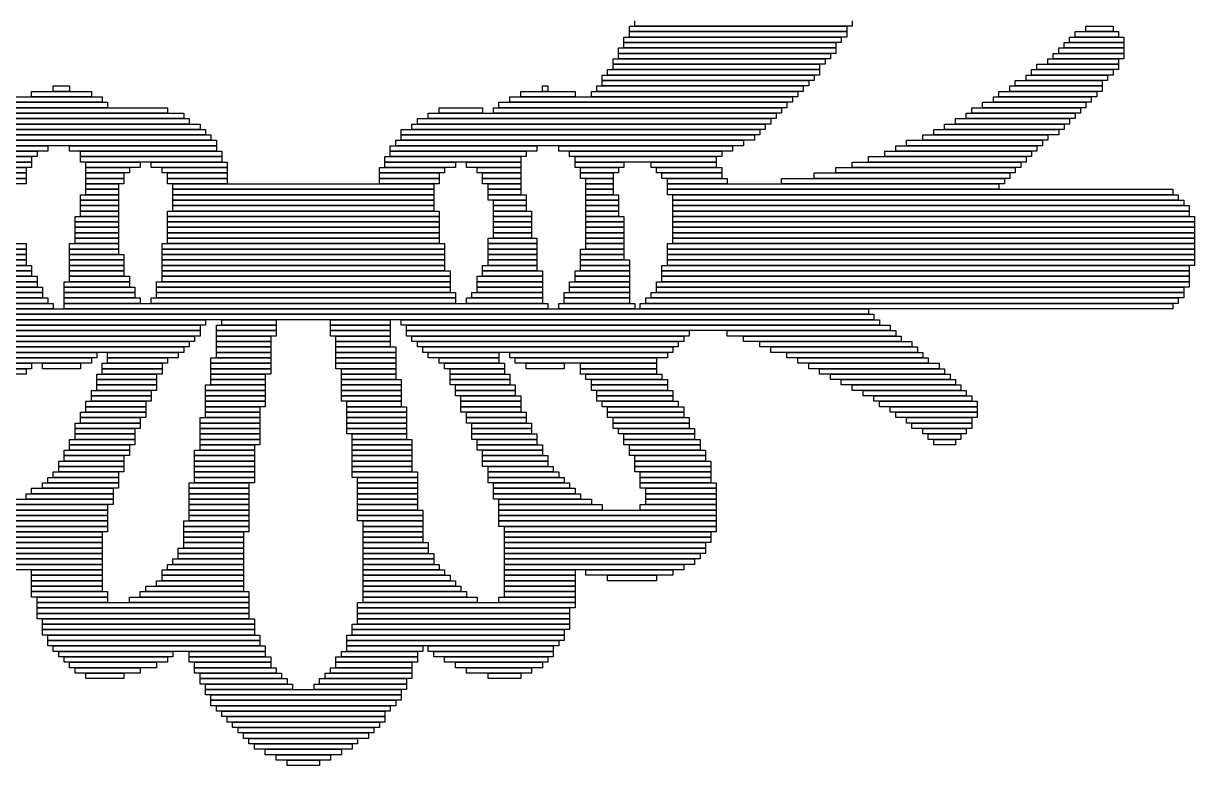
# Model space of a CAD drawing. Extents: x 92 to 1005, y 17 to 1009.
# Drawn here: x 204.5 to 420, y 17 to 153.5 of the extents above; entities that cross this region are included whole.
import ezdxf

# ---------------------------------------------------------------- set-up
doc = ezdxf.new("R2010")
doc.units = 0

msp = doc.modelspace()

# ---------------------------------------------------------------- linework, layer by layer
for p, q in [((317, 153), (317, 154)), ((357, 154), (357, 153)), ((315, 151), (355, 151)), ((315, 150), (315, 151)), ((316, 153), (356, 153)), ((316, 152), (316, 153)), ((356, 152), (316, 152)), ((316, 152), (356, 152)), ((316, 151), (316, 152)), ((356, 151), (316, 151)), ((357, 153), (317, 153)), ((355, 151), (355, 150)), ((356, 153), (356, 152)), ((356, 152), (356, 151)), ((397, 151), (407, 151)), ((397, 150), (397, 151)), ((398, 152), (406, 152)), ((398, 151), (398, 152)), ((406, 151), (398, 151)), ((400, 153), (405, 153)), ((400, 152), (400, 153)), ((405, 152), (400, 152)), ((405, 153), (405, 152)), ((406, 152), (406, 151)), ((407, 151), (407, 150)), ((314, 149), (354, 149)), ((314, 148), (314, 149)), ((355, 150), (315, 150)), ((315, 150), (354, 150)), ((315, 149), (315, 150)), ((354, 149), (315, 149)), ((354, 150), (354, 149)), ((354, 149), (354, 148)), ((395, 149), (407, 149)), ((395, 148), (395, 149)), ((396, 150), (407, 150)), ((396, 149), (396, 150)), ((407, 149), (396, 149)), ((407, 150), (397, 150)), ((407, 150), (407, 149)), ((407, 149), (407, 148)), ((313, 147), (352, 147)), ((313, 146), (313, 147)), ((354, 148), (314, 148)), ((314, 148), (353, 148)), ((314, 147), (314, 148)), ((353, 147), (314, 147)), ((352, 147), (352, 146)), ((353, 148), (353, 147)), ((393, 147), (406, 147)), ((393, 146), (393, 147)), ((394, 148), (407, 148)), ((394, 147), (394, 148)), ((407, 147), (394, 147)), ((407, 148), (395, 148)), ((406, 147), (406, 146)), ((407, 148), (407, 147)), ((312, 145), (351, 145)), ((312, 144), (312, 145)), ((352, 146), (313, 146)), ((313, 146), (351, 146)), ((313, 145), (313, 146)), ((351, 145), (313, 145)), ((351, 146), (351, 145)), ((351, 145), (351, 144)), ((390, 145), (405, 145)), ((390, 144), (390, 145)), ((391, 146), (406, 146)), ((391, 145), (391, 146)), ((406, 145), (391, 145)), ((406, 146), (393, 146)), ((405, 145), (405, 144)), ((406, 146), (406, 145)), ((311, 144), (350, 144)), ((311, 143), (311, 144)), ((350, 143), (311, 143)), ((311, 143), (349, 143)), ((311, 142), (311, 143)), ((351, 144), (312, 144)), ((349, 143), (349, 142)), ((350, 144), (350, 143)), ((387, 143), (403, 143)), ((387, 142), (387, 143)), ((389, 144), (404, 144)), ((389, 143), (389, 144)), ((404, 143), (389, 143)), ((405, 144), (390, 144)), ((403, 143), (403, 142)), ((404, 144), (404, 143)), ((206, 141), (217, 141)), ((206, 140), (206, 141)), ((210, 142), (213, 142)), ((210, 141), (210, 142)), ((213, 141), (210, 141)), ((213, 142), (213, 141)), ((217, 141), (217, 140)), ((296, 141), (306, 141)), ((296, 140), (296, 141)), ((300, 142), (301, 142)), ((300, 141), (300, 142)), ((301, 141), (300, 141)), ((301, 142), (301, 141)), ((306, 141), (306, 140)), ((309, 141), (347, 141)), ((309, 140), (309, 141)), ((310, 142), (348, 142)), ((310, 141), (310, 142)), ((348, 141), (310, 141)), ((349, 142), (311, 142)), ((347, 141), (347, 140)), ((348, 142), (348, 141)), ((384, 141), (402, 141)), ((384, 140), (384, 141)), ((386, 142), (403, 142)), ((386, 141), (386, 142)), ((403, 141), (386, 141)), ((403, 142), (387, 142)), ((402, 141), (402, 140)), ((403, 142), (403, 141)), ((166, 140), (219, 140)), ((219, 139), (166, 139)), ((167, 139), (220, 139)), ((220, 138), (167, 138)), ((168, 138), (231, 138)), ((217, 140), (206, 140)), ((219, 140), (219, 139)), ((220, 139), (220, 138)), ((231, 138), (231, 137)), ((281, 138), (289, 138)), ((281, 137), (281, 138)), ((289, 138), (289, 137)), ((291, 138), (344, 138)), ((291, 137), (291, 138)), ((292, 139), (345, 139)), ((292, 138), (292, 139)), ((345, 138), (292, 138)), ((294, 140), (346, 140)), ((294, 139), (294, 140)), ((346, 139), (294, 139)), ((306, 140), (296, 140)), ((347, 140), (309, 140)), ((344, 138), (344, 137)), ((345, 139), (345, 138)), ((346, 140), (346, 139)), ((379, 138), (399, 138)), ((379, 137), (379, 138)), ((381, 139), (400, 139)), ((381, 138), (381, 139)), ((400, 138), (381, 138)), ((383, 140), (401, 140)), ((383, 139), (383, 140)), ((401, 139), (383, 139)), ((402, 140), (384, 140)), ((399, 138), (399, 137)), ((400, 139), (400, 138)), ((401, 140), (401, 139)), ((231, 137), (168, 137)), ((169, 137), (234, 137)), ((234, 136), (169, 136)), ((170, 136), (235, 136)), ((234, 137), (234, 136)), ((235, 136), (235, 135)), ((277, 136), (342, 136)), ((277, 135), (277, 136)), ((279, 137), (343, 137)), ((279, 136), (279, 137)), ((343, 136), (279, 136)), ((289, 137), (281, 137)), ((344, 137), (291, 137)), ((342, 136), (342, 135)), ((343, 137), (343, 136)), ((376, 136), (397, 136)), ((376, 135), (376, 136)), ((378, 137), (398, 137)), ((378, 136), (378, 137)), ((398, 136), (378, 136)), ((399, 137), (379, 137)), ((397, 136), (397, 135)), ((398, 137), (398, 136)), ((235, 135), (170, 135)), ((171, 135), (237, 135)), ((237, 134), (171, 134)), ((173, 134), (238, 134)), ((237, 135), (237, 134)), ((238, 134), (238, 133)), ((274, 134), (340, 134)), ((274, 133), (274, 134)), ((276, 135), (341, 135)), ((276, 134), (276, 135)), ((341, 134), (276, 134)), ((342, 135), (277, 135)), ((340, 134), (340, 133)), ((341, 135), (341, 134)), ((372, 134), (395, 134)), ((372, 133), (372, 134)), ((374, 135), (396, 135)), ((374, 134), (374, 135)), ((396, 134), (374, 134)), ((397, 135), (376, 135)), ((395, 134), (395, 133)), ((396, 135), (396, 134)), ((238, 133), (173, 133)), ((174, 133), (239, 133)), ((239, 132), (174, 132)), ((176, 132), (240, 132)), ((239, 133), (239, 132)), ((240, 132), (240, 131)), ((273, 132), (337, 132)), ((273, 131), (273, 132)), ((340, 133), (274, 133)), ((274, 133), (339, 133)), ((274, 132), (274, 133)), ((339, 132), (274, 132)), ((337, 132), (337, 131)), ((339, 133), (339, 132)), ((367, 132), (392, 132)), ((367, 131), (367, 132)), ((370, 133), (393, 133)), ((370, 132), (370, 133)), ((393, 132), (370, 132)), ((395, 133), (372, 133)), ((392, 132), (392, 131)), ((393, 133), (393, 132)), ((240, 131), (176, 131)), ((177, 131), (209, 131)), ((209, 130), (177, 130)), ((179, 130), (207, 130)), ((207, 130), (207, 129)), ((209, 131), (209, 130)), ((213, 131), (240, 131)), ((213, 130), (213, 131)), ((240, 130), (213, 130)), ((215, 130), (241, 130)), ((215, 129), (215, 130)), ((240, 131), (240, 130)), ((241, 130), (241, 129)), ((272, 131), (299, 131)), ((272, 130), (272, 131)), ((299, 130), (272, 130)), ((272, 130), (297, 130)), ((272, 129), (272, 130)), ((337, 131), (273, 131)), ((297, 130), (297, 129)), ((299, 131), (299, 130)), ((303, 131), (335, 131)), ((303, 130), (303, 131)), ((335, 130), (303, 130)), ((305, 130), (333, 130)), ((305, 129), (305, 130)), ((333, 130), (333, 129)), ((335, 131), (335, 130)), ((363, 130), (390, 130)), ((363, 129), (363, 130)), ((365, 131), (391, 131)), ((365, 130), (365, 131)), ((391, 130), (365, 130)), ((392, 131), (367, 131)), ((390, 130), (390, 129)), ((391, 131), (391, 130)), ((207, 129), (179, 129)), ((180, 129), (206, 129)), ((206, 128), (180, 128)), ((197, 128), (206, 128)), ((206, 129), (206, 128)), ((206, 128), (206, 127)), ((241, 129), (215, 129)), ((215, 129), (241, 129)), ((215, 128), (215, 129)), ((241, 128), (215, 128)), ((216, 128), (226, 128)), ((216, 127), (216, 128)), ((226, 128), (226, 127)), ((228, 128), (242, 128)), ((228, 127), (228, 128)), ((241, 129), (241, 128)), ((242, 128), (242, 127)), ((271, 129), (296, 129)), ((271, 128), (271, 129)), ((296, 128), (271, 128)), ((271, 128), (284, 128)), ((271, 127), (271, 128)), ((297, 129), (272, 129)), ((284, 128), (284, 127)), ((286, 128), (296, 128)), ((286, 127), (286, 128)), ((296, 129), (296, 128)), ((296, 128), (296, 127)), ((333, 129), (305, 129)), ((306, 129), (332, 129)), ((306, 128), (306, 129)), ((332, 128), (306, 128)), ((306, 128), (315, 128)), ((306, 127), (306, 128)), ((315, 128), (315, 127)), ((320, 128), (332, 128)), ((320, 127), (320, 128)), ((332, 129), (332, 128)), ((332, 128), (332, 127)), ((357, 128), (388, 128)), ((357, 127), (357, 128)), ((360, 129), (389, 129)), ((360, 128), (360, 129)), ((389, 128), (360, 128)), ((390, 129), (363, 129)), ((388, 128), (388, 127)), ((389, 129), (389, 128)), ((206, 127), (197, 127)), ((198, 127), (205, 127)), ((205, 126), (198, 126)), ((199, 126), (205, 126)), ((205, 125), (199, 125)), ((199, 125), (205, 125)), ((205, 127), (205, 126)), ((205, 126), (205, 125)), ((205, 125), (205, 124)), ((226, 127), (216, 127)), ((216, 127), (224, 127)), ((216, 126), (216, 127)), ((224, 126), (216, 126)), ((216, 126), (223, 126)), ((216, 125), (216, 126)), ((223, 125), (216, 125)), ((216, 125), (223, 125)), ((216, 124), (216, 125)), ((223, 126), (223, 125)), ((223, 125), (223, 124)), ((224, 127), (224, 126)), ((242, 127), (228, 127)), ((230, 127), (242, 127)), ((230, 126), (230, 127)), ((242, 126), (230, 126)), ((231, 126), (242, 126)), ((231, 125), (231, 126)), ((242, 125), (231, 125)), ((231, 125), (242, 125)), ((231, 124), (231, 125)), ((242, 127), (242, 126)), ((242, 126), (242, 125)), ((242, 125), (242, 124)), ((270, 127), (282, 127)), ((270, 126), (270, 127)), ((282, 126), (270, 126)), ((270, 126), (281, 126)), ((270, 125), (270, 126)), ((281, 125), (270, 125)), ((270, 125), (281, 125)), ((270, 124), (270, 125)), ((284, 127), (271, 127)), ((281, 126), (281, 125)), ((281, 125), (281, 124)), ((282, 127), (282, 126)), ((296, 127), (286, 127)), ((288, 127), (296, 127)), ((288, 126), (288, 127)), ((296, 126), (288, 126)), ((289, 126), (296, 126)), ((289, 125), (289, 126)), ((296, 125), (289, 125)), ((289, 125), (296, 125)), ((289, 124), (289, 125)), ((296, 127), (296, 126)), ((296, 126), (296, 125)), ((296, 125), (296, 124)), ((315, 127), (306, 127)), ((307, 127), (314, 127)), ((307, 126), (307, 127)), ((314, 126), (307, 126)), ((307, 126), (313, 126)), ((307, 125), (307, 126)), ((313, 125), (307, 125)), ((308, 125), (313, 125)), ((308, 124), (308, 125)), ((313, 126), (313, 125)), ((313, 125), (313, 124)), ((314, 127), (314, 126)), ((332, 127), (320, 127)), ((321, 127), (333, 127)), ((321, 126), (321, 127)), ((333, 126), (321, 126)), ((322, 126), (333, 126)), ((322, 125), (322, 126)), ((333, 125), (322, 125)), ((323, 125), (334, 125)), ((323, 124), (323, 125)), ((333, 127), (333, 126)), ((333, 126), (333, 125)), ((334, 125), (334, 124)), ((344, 125), (385, 125)), ((344, 124), (344, 125)), ((350, 126), (386, 126)), ((350, 125), (350, 126)), ((386, 125), (350, 125)), ((354, 127), (387, 127)), ((354, 126), (354, 127)), ((387, 126), (354, 126)), ((388, 127), (357, 127)), ((385, 125), (385, 124)), ((386, 126), (386, 125)), ((387, 127), (387, 126)), ((205, 124), (199, 124)), ((223, 124), (216, 124)), ((216, 124), (222, 124)), ((216, 123), (216, 124)), ((222, 123), (216, 123)), ((216, 123), (222, 123)), ((216, 122), (216, 123)), ((222, 124), (222, 123)), ((222, 123), (222, 122)), ((242, 124), (231, 124)), ((232, 124), (280, 124)), ((232, 123), (232, 124)), ((280, 123), (232, 123)), ((232, 123), (280, 123)), ((232, 122), (232, 123)), ((281, 124), (270, 124)), ((280, 124), (280, 123)), ((280, 123), (280, 122)), ((296, 124), (289, 124)), ((290, 124), (296, 124)), ((290, 123), (290, 124)), ((296, 123), (290, 123)), ((290, 123), (296, 123)), ((290, 122), (290, 123)), ((296, 124), (296, 123)), ((296, 123), (296, 122)), ((313, 124), (308, 124)), ((308, 124), (313, 124)), ((308, 123), (308, 124)), ((313, 123), (308, 123)), ((308, 123), (313, 123)), ((308, 122), (308, 123)), ((313, 124), (313, 123)), ((313, 123), (313, 122)), ((334, 124), (323, 124)), ((323, 124), (384, 124)), ((323, 123), (323, 124)), ((384, 123), (323, 123)), ((323, 123), (416, 123)), ((323, 122), (323, 123)), ((385, 124), (344, 124)), ((384, 124), (384, 123)), ((416, 123), (416, 122)), ((215, 122), (222, 122)), ((215, 121), (215, 122)), ((222, 121), (215, 121)), ((215, 121), (222, 121)), ((215, 120), (215, 121)), ((222, 122), (216, 122)), ((222, 122), (222, 121)), ((222, 121), (222, 120)), ((280, 122), (232, 122)), ((232, 122), (280, 122)), ((232, 121), (232, 122)), ((280, 121), (232, 121)), ((232, 121), (280, 121)), ((232, 120), (232, 121)), ((280, 122), (280, 121)), ((280, 121), (280, 120)), ((296, 122), (290, 122)), ((290, 122), (297, 122)), ((290, 121), (290, 122)), ((297, 121), (290, 121)), ((291, 121), (297, 121)), ((291, 120), (291, 121)), ((297, 122), (297, 121)), ((297, 121), (297, 120)), ((313, 122), (308, 122)), ((308, 122), (314, 122)), ((308, 121), (308, 122)), ((314, 121), (308, 121)), ((308, 121), (314, 121)), ((308, 120), (308, 121)), ((314, 122), (314, 121)), ((314, 121), (314, 120)), ((416, 122), (323, 122)), ((324, 122), (417, 122)), ((324, 121), (324, 122)), ((417, 121), (324, 121)), ((324, 121), (418, 121)), ((324, 120), (324, 121)), ((417, 122), (417, 121)), ((418, 121), (418, 120)), ((222, 120), (215, 120)), ((215, 120), (222, 120)), ((215, 119), (215, 120)), ((222, 119), (215, 119)), ((215, 119), (222, 119)), ((215, 118), (215, 119)), ((222, 120), (222, 119)), ((222, 119), (222, 118)), ((231, 119), (281, 119)), ((231, 118), (231, 119)), ((280, 120), (232, 120)), ((232, 120), (280, 120)), ((232, 119), (232, 120)), ((280, 119), (232, 119)), ((280, 120), (280, 119)), ((281, 119), (281, 118)), ((297, 120), (291, 120)), ((291, 120), (297, 120)), ((291, 119), (291, 120)), ((297, 119), (291, 119)), ((291, 119), (298, 119)), ((291, 118), (291, 119)), ((297, 120), (297, 119)), ((298, 119), (298, 118)), ((314, 120), (308, 120)), ((308, 120), (314, 120)), ((308, 119), (308, 120)), ((314, 119), (308, 119)), ((308, 119), (314, 119)), ((308, 118), (308, 119)), ((314, 120), (314, 119)), ((314, 119), (314, 118)), ((418, 120), (324, 120)), ((324, 120), (419, 120)), ((324, 119), (324, 120)), ((419, 119), (324, 119)), ((324, 119), (419, 119)), ((324, 118), (324, 119)), ((419, 120), (419, 119)), ((419, 119), (419, 118)), ((214, 118), (222, 118)), ((214, 117), (214, 118)), ((222, 117), (214, 117)), ((214, 117), (222, 117)), ((214, 116), (214, 117)), ((222, 118), (215, 118)), ((222, 118), (222, 117)), ((222, 117), (222, 116)), ((281, 118), (231, 118)), ((231, 118), (281, 118)), ((231, 117), (231, 118)), ((281, 117), (231, 117)), ((231, 117), (281, 117)), ((231, 116), (231, 117)), ((281, 118), (281, 117)), ((281, 117), (281, 116)), ((298, 118), (291, 118)), ((291, 118), (298, 118)), ((291, 117), (291, 118)), ((298, 117), (291, 117)), ((291, 117), (298, 117)), ((291, 116), (291, 117)), ((298, 118), (298, 117)), ((298, 117), (298, 116)), ((314, 118), (308, 118)), ((308, 118), (315, 118)), ((308, 117), (308, 118)), ((315, 117), (308, 117)), ((308, 117), (315, 117)), ((308, 116), (308, 117)), ((315, 118), (315, 117)), ((315, 117), (315, 116)), ((419, 118), (324, 118)), ((324, 118), (420, 118)), ((324, 117), (324, 118)), ((420, 117), (324, 117)), ((324, 117), (420, 117)), ((324, 116), (324, 117)), ((420, 118), (420, 117)), ((420, 117), (420, 116)), ((222, 116), (214, 116)), ((214, 116), (222, 116)), ((214, 115), (214, 116)), ((222, 115), (214, 115)), ((214, 115), (222, 115)), ((214, 114), (214, 115)), ((222, 116), (222, 115)), ((222, 115), (222, 114)), ((281, 116), (231, 116)), ((231, 116), (281, 116)), ((231, 115), (231, 116)), ((281, 115), (231, 115)), ((231, 115), (281, 115)), ((231, 114), (231, 115)), ((281, 116), (281, 115)), ((281, 115), (281, 114)), ((298, 116), (291, 116)), ((291, 116), (298, 116)), ((291, 115), (291, 116)), ((298, 115), (291, 115)), ((291, 115), (298, 115)), ((291, 114), (291, 115)), ((298, 116), (298, 115)), ((298, 115), (298, 114)), ((315, 116), (308, 116)), ((308, 116), (315, 116)), ((308, 115), (308, 116)), ((315, 115), (308, 115)), ((308, 115), (315, 115)), ((308, 114), (308, 115)), ((315, 116), (315, 115)), ((315, 115), (315, 114)), ((420, 116), (324, 116)), ((324, 116), (420, 116)), ((324, 115), (324, 116)), ((420, 115), (324, 115)), ((324, 115), (420, 115)), ((324, 114), (324, 115)), ((420, 116), (420, 115)), ((420, 115), (420, 114)), ((197, 113), (205, 113)), ((205, 113), (205, 112)), ((213, 113), (222, 113)), ((213, 112), (213, 113)), ((222, 114), (214, 114)), ((214, 114), (222, 114)), ((214, 113), (214, 114)), ((222, 113), (214, 113)), ((222, 114), (222, 113)), ((222, 113), (222, 112)), ((230, 113), (282, 113)), ((230, 112), (230, 113)), ((281, 114), (231, 114)), ((231, 114), (281, 114)), ((231, 113), (231, 114)), ((281, 113), (231, 113)), ((281, 114), (281, 113)), ((282, 113), (282, 112)), ((290, 114), (299, 114)), ((290, 113), (290, 114)), ((299, 113), (290, 113)), ((290, 113), (299, 113)), ((290, 112), (290, 113)), ((298, 114), (291, 114)), ((299, 114), (299, 113)), ((299, 113), (299, 112)), ((315, 114), (308, 114)), ((308, 114), (315, 114)), ((308, 113), (308, 114)), ((315, 113), (308, 113)), ((308, 113), (315, 113)), ((308, 112), (308, 113)), ((315, 114), (315, 113)), ((315, 113), (315, 112)), ((323, 113), (420, 113)), ((323, 112), (323, 113)), ((420, 114), (324, 114)), ((324, 114), (420, 114)), ((324, 113), (324, 114)), ((420, 113), (324, 113)), ((420, 114), (420, 113)), ((420, 113), (420, 112)), ((205, 112), (197, 112)), ((197, 112), (205, 112)), ((205, 111), (197, 111)), ((197, 111), (205, 111)), ((205, 110), (197, 110)), ((197, 110), (205, 110)), ((205, 112), (205, 111)), ((205, 111), (205, 110)), ((205, 110), (205, 109)), ((222, 112), (213, 112)), ((213, 112), (222, 112)), ((213, 111), (213, 112)), ((222, 111), (213, 111)), ((213, 111), (223, 111)), ((213, 110), (213, 111)), ((223, 110), (213, 110)), ((213, 110), (223, 110)), ((213, 109), (213, 110)), ((222, 112), (222, 111)), ((223, 111), (223, 110)), ((223, 110), (223, 109)), ((282, 112), (230, 112)), ((230, 112), (282, 112)), ((230, 111), (230, 112)), ((282, 111), (230, 111)), ((230, 111), (282, 111)), ((230, 110), (230, 111)), ((282, 110), (230, 110)), ((230, 110), (282, 110)), ((230, 109), (230, 110)), ((282, 112), (282, 111)), ((282, 111), (282, 110)), ((282, 110), (282, 109)), ((299, 112), (290, 112)), ((290, 112), (299, 112)), ((290, 111), (290, 112)), ((299, 111), (290, 111)), ((290, 111), (299, 111)), ((290, 110), (290, 111)), ((299, 110), (290, 110)), ((290, 110), (299, 110)), ((290, 109), (290, 110)), ((299, 112), (299, 111)), ((299, 111), (299, 110)), ((299, 110), (299, 109)), ((307, 112), (315, 112)), ((307, 111), (307, 112)), ((315, 111), (307, 111)), ((307, 111), (315, 111)), ((307, 110), (307, 111)), ((315, 110), (307, 110)), ((307, 110), (316, 110)), ((307, 109), (307, 110)), ((315, 112), (308, 112)), ((315, 112), (315, 111)), ((315, 111), (315, 110)), ((316, 110), (316, 109)), ((420, 112), (323, 112)), ((323, 112), (420, 112)), ((323, 111), (323, 112)), ((420, 111), (323, 111)), ((323, 111), (420, 111)), ((323, 110), (323, 111)), ((420, 110), (323, 110)), ((323, 110), (420, 110)), ((323, 109), (323, 110)), ((420, 112), (420, 111)), ((420, 111), (420, 110)), ((420, 110), (420, 109)), ((205, 109), (197, 109)), ((197, 109), (206, 109)), ((206, 108), (197, 108)), ((197, 108), (206, 108)), ((206, 109), (206, 108)), ((206, 108), (206, 107)), ((223, 109), (213, 109)), ((213, 109), (223, 109)), ((213, 108), (213, 109)), ((223, 108), (213, 108)), ((213, 108), (223, 108)), ((213, 107), (213, 108)), ((223, 109), (223, 108)), ((223, 108), (223, 107)), ((282, 109), (230, 109)), ((230, 109), (282, 109)), ((230, 108), (230, 109)), ((282, 108), (230, 108)), ((230, 108), (283, 108)), ((230, 107), (230, 108)), ((282, 109), (282, 108)), ((283, 108), (283, 107)), ((289, 109), (299, 109)), ((289, 108), (289, 109)), ((299, 108), (289, 108)), ((289, 108), (300, 108)), ((289, 107), (289, 108)), ((299, 109), (290, 109)), ((299, 109), (299, 108)), ((300, 108), (300, 107)), ((306, 108), (316, 108)), ((306, 107), (306, 108)), ((316, 109), (307, 109)), ((307, 109), (316, 109)), ((307, 108), (307, 109)), ((316, 108), (307, 108)), ((316, 109), (316, 108)), ((316, 108), (316, 107)), ((322, 109), (419, 109)), ((322, 108), (322, 109)), ((419, 108), (322, 108)), ((322, 108), (419, 108)), ((322, 107), (322, 108)), ((420, 109), (323, 109)), ((419, 109), (419, 108)), ((419, 108), (419, 107)), ((196, 107), (207, 107)), ((207, 106), (196, 106)), ((196, 106), (207, 106)), ((206, 107), (197, 107)), ((207, 107), (207, 106)), ((207, 106), (207, 105)), ((212, 106), (224, 106)), ((212, 105), (212, 106)), ((223, 107), (213, 107)), ((213, 107), (224, 107)), ((213, 106), (213, 107)), ((224, 106), (213, 106)), ((224, 107), (224, 106)), ((224, 106), (224, 105)), ((229, 106), (283, 106)), ((229, 105), (229, 106)), ((283, 107), (230, 107)), ((230, 107), (283, 107)), ((230, 106), (230, 107)), ((283, 106), (230, 106)), ((283, 107), (283, 106)), ((283, 106), (283, 105)), ((288, 107), (300, 107)), ((288, 106), (288, 107)), ((300, 106), (288, 106)), ((288, 106), (300, 106)), ((288, 105), (288, 106)), ((300, 107), (289, 107)), ((300, 107), (300, 106)), ((300, 106), (300, 105)), ((305, 106), (316, 106)), ((305, 105), (305, 106)), ((316, 107), (306, 107)), ((306, 107), (316, 107)), ((306, 106), (306, 107)), ((316, 106), (306, 106)), ((316, 107), (316, 106)), ((316, 106), (316, 105)), ((321, 106), (419, 106)), ((321, 105), (321, 106)), ((419, 107), (322, 107)), ((322, 107), (419, 107)), ((322, 106), (322, 107)), ((419, 106), (322, 106)), ((419, 107), (419, 106)), ((419, 106), (419, 105)), ((207, 105), (196, 105)), ((196, 105), (208, 105)), ((208, 104), (196, 104)), ((196, 104), (208, 104)), ((208, 105), (208, 104)), ((208, 104), (208, 103)), ((224, 105), (212, 105)), ((212, 105), (225, 105)), ((212, 104), (212, 105)), ((225, 104), (212, 104)), ((212, 104), (225, 104)), ((212, 103), (212, 104)), ((225, 105), (225, 104)), ((225, 104), (225, 103)), ((283, 105), (229, 105)), ((229, 105), (283, 105)), ((229, 104), (229, 105)), ((283, 104), (229, 104)), ((229, 104), (284, 104)), ((229, 103), (229, 104)), ((283, 105), (283, 104)), ((284, 104), (284, 103)), ((287, 104), (300, 104)), ((287, 103), (287, 104)), ((300, 105), (288, 105)), ((288, 105), (300, 105)), ((288, 104), (288, 105)), ((300, 104), (288, 104)), ((300, 105), (300, 104)), ((300, 104), (300, 103)), ((304, 104), (316, 104)), ((304, 103), (304, 104)), ((316, 105), (305, 105)), ((305, 105), (316, 105)), ((305, 104), (305, 105)), ((316, 104), (305, 104)), ((316, 105), (316, 104)), ((316, 104), (316, 103)), ((320, 104), (418, 104)), ((320, 103), (320, 104)), ((419, 105), (321, 105)), ((321, 105), (418, 105)), ((321, 104), (321, 105)), ((418, 104), (321, 104)), ((418, 105), (418, 104)), ((418, 104), (418, 103)), ((195, 102), (210, 102)), ((208, 103), (196, 103)), ((196, 103), (209, 103)), ((209, 102), (196, 102)), ((209, 103), (209, 102)), ((210, 102), (210, 101)), ((225, 103), (212, 103)), ((212, 103), (226, 103)), ((212, 102), (212, 103)), ((226, 102), (212, 102)), ((212, 102), (301, 102)), ((212, 101), (212, 102)), ((226, 103), (226, 102)), ((228, 103), (284, 103)), ((228, 102), (228, 103)), ((284, 102), (228, 102)), ((284, 103), (229, 103)), ((284, 103), (284, 102)), ((286, 103), (300, 103)), ((286, 102), (286, 103)), ((300, 102), (286, 102)), ((300, 103), (287, 103)), ((300, 103), (300, 102)), ((301, 102), (301, 101)), ((303, 102), (317, 102)), ((303, 101), (303, 102)), ((316, 103), (304, 103)), ((304, 103), (316, 103)), ((304, 102), (304, 103)), ((316, 102), (304, 102)), ((316, 103), (316, 102)), ((317, 102), (317, 101)), ((318, 102), (416, 102)), ((318, 101), (318, 102)), ((319, 103), (417, 103)), ((319, 102), (319, 103)), ((417, 102), (319, 102)), ((418, 103), (320, 103)), ((416, 102), (416, 101)), ((417, 103), (417, 102)), ((93, 101), (360, 101)), ((360, 100), (93, 100)), ((93, 100), (361, 100)), ((210, 101), (195, 101)), ((301, 101), (212, 101)), ((317, 101), (303, 101)), ((416, 101), (318, 101)), ((360, 101), (360, 100)), ((361, 100), (361, 99)), ((361, 99), (93, 99)), ((93, 99), (238, 99)), ((238, 98), (93, 98)), ((184, 98), (237, 98)), ((237, 97), (184, 97)), ((185, 97), (237, 97)), ((237, 98), (237, 97)), ((237, 97), (237, 96)), ((238, 99), (238, 98)), ((240, 98), (251, 98)), ((240, 97), (240, 98)), ((251, 97), (240, 97)), ((240, 97), (251, 97)), ((240, 96), (240, 97)), ((241, 99), (251, 99)), ((241, 98), (241, 99)), ((251, 98), (241, 98)), ((251, 99), (251, 98)), ((251, 98), (251, 97)), ((251, 97), (251, 96)), ((261, 99), (272, 99)), ((261, 98), (261, 99)), ((272, 98), (261, 98)), ((261, 98), (272, 98)), ((261, 97), (261, 98)), ((272, 97), (261, 97)), ((261, 97), (272, 97)), ((261, 96), (261, 97)), ((272, 99), (272, 98)), ((272, 98), (272, 97)), ((272, 97), (272, 96)), ((274, 99), (362, 99)), ((274, 98), (274, 99)), ((362, 98), (274, 98)), ((275, 98), (364, 98)), ((275, 97), (275, 98)), ((364, 97), (275, 97)), ((275, 97), (327, 97)), ((275, 96), (275, 97)), ((327, 97), (327, 96)), ((334, 97), (365, 97)), ((334, 96), (334, 97)), ((362, 99), (362, 98)), ((364, 98), (364, 97)), ((365, 97), (365, 96)), ((237, 96), (185, 96)), ((186, 96), (236, 96)), ((236, 95), (186, 95)), ((187, 95), (235, 95)), ((235, 95), (235, 94)), ((236, 96), (236, 95)), ((251, 96), (240, 96)), ((240, 96), (250, 96)), ((240, 95), (240, 96)), ((250, 95), (240, 95)), ((240, 95), (250, 95)), ((240, 94), (240, 95)), ((250, 96), (250, 95)), ((250, 95), (250, 94)), ((272, 96), (261, 96)), ((262, 96), (272, 96)), ((262, 95), (262, 96)), ((272, 95), (262, 95)), ((262, 95), (272, 95)), ((262, 94), (262, 95)), ((272, 96), (272, 95)), ((272, 95), (272, 94)), ((327, 96), (275, 96)), ((276, 96), (326, 96)), ((276, 95), (276, 96)), ((326, 95), (276, 95)), ((277, 95), (325, 95)), ((277, 94), (277, 95)), ((325, 95), (325, 94)), ((326, 96), (326, 95)), ((365, 96), (334, 96)), ((337, 96), (366, 96)), ((337, 95), (337, 96)), ((366, 95), (337, 95)), ((340, 95), (368, 95)), ((340, 94), (340, 95)), ((366, 96), (366, 95)), ((368, 95), (368, 94)), ((235, 94), (187, 94)), ((188, 94), (234, 94)), ((234, 93), (188, 93)), ((189, 93), (218, 93)), ((218, 93), (218, 92)), ((220, 93), (233, 93)), ((220, 92), (220, 93)), ((233, 93), (233, 92)), ((234, 94), (234, 93)), ((250, 94), (240, 94)), ((240, 94), (250, 94)), ((240, 93), (240, 94)), ((250, 93), (240, 93)), ((240, 93), (250, 93)), ((240, 92), (240, 93)), ((250, 94), (250, 93)), ((250, 93), (250, 92)), ((272, 94), (262, 94)), ((262, 94), (273, 94)), ((262, 93), (262, 94)), ((273, 93), (262, 93)), ((262, 93), (273, 93)), ((262, 92), (262, 93)), ((273, 94), (273, 93)), ((273, 93), (273, 92)), ((325, 94), (277, 94)), ((278, 94), (324, 94)), ((278, 93), (278, 94)), ((324, 93), (278, 93)), ((279, 93), (292, 93)), ((279, 92), (279, 93)), ((292, 93), (292, 92)), ((294, 93), (323, 93)), ((294, 92), (294, 93)), ((323, 93), (323, 92)), ((324, 94), (324, 93)), ((368, 94), (340, 94)), ((342, 94), (369, 94)), ((342, 93), (342, 94)), ((369, 93), (342, 93)), ((345, 93), (370, 93)), ((345, 92), (345, 93)), ((369, 94), (369, 93)), ((370, 93), (370, 92)), ((218, 92), (189, 92)), ((191, 92), (217, 92)), ((217, 91), (191, 91)), ((192, 91), (206, 91)), ((206, 91), (206, 90)), ((208, 91), (215, 91)), ((208, 90), (208, 91)), ((215, 91), (215, 90)), ((217, 92), (217, 91)), ((219, 91), (230, 91)), ((219, 90), (219, 91)), ((233, 92), (220, 92)), ((220, 92), (231, 92)), ((220, 91), (220, 92)), ((231, 91), (220, 91)), ((230, 91), (230, 90)), ((231, 92), (231, 91)), ((239, 92), (250, 92)), ((239, 91), (239, 92)), ((250, 91), (239, 91)), ((239, 91), (250, 91)), ((239, 90), (239, 91)), ((250, 92), (240, 92)), ((250, 92), (250, 91)), ((250, 91), (250, 90)), ((273, 92), (262, 92)), ((262, 92), (273, 92)), ((262, 91), (262, 92)), ((273, 91), (262, 91)), ((262, 91), (273, 91)), ((262, 90), (262, 91)), ((273, 92), (273, 91)), ((273, 91), (273, 90)), ((292, 92), (279, 92)), ((281, 92), (292, 92)), ((281, 91), (281, 92)), ((292, 91), (281, 91)), ((282, 91), (293, 91)), ((282, 90), (282, 91)), ((292, 92), (292, 91)), ((293, 91), (293, 90)), ((323, 92), (294, 92)), ((295, 92), (321, 92)), ((295, 91), (295, 92)), ((321, 91), (295, 91)), ((297, 91), (304, 91)), ((297, 90), (297, 91)), ((304, 91), (304, 90)), ((307, 91), (321, 91)), ((307, 90), (307, 91)), ((321, 92), (321, 91)), ((321, 91), (321, 90)), ((370, 92), (345, 92)), ((347, 92), (371, 92)), ((347, 91), (347, 92)), ((371, 91), (347, 91)), ((349, 91), (373, 91)), ((349, 90), (349, 91)), ((371, 92), (371, 91)), ((373, 91), (373, 90)), ((191, 90), (205, 90)), ((205, 89), (191, 89)), ((206, 90), (192, 90)), ((205, 90), (205, 89)), ((215, 90), (208, 90)), ((218, 89), (229, 89)), ((218, 88), (218, 89)), ((230, 90), (219, 90)), ((219, 90), (230, 90)), ((219, 89), (219, 90)), ((230, 89), (219, 89)), ((229, 89), (229, 88)), ((230, 90), (230, 89)), ((250, 90), (239, 90)), ((239, 90), (250, 90)), ((239, 89), (239, 90)), ((250, 89), (239, 89)), ((239, 89), (249, 89)), ((239, 88), (239, 89)), ((249, 89), (249, 88)), ((250, 90), (250, 89)), ((273, 90), (262, 90)), ((263, 90), (273, 90)), ((263, 89), (263, 90)), ((273, 89), (263, 89)), ((263, 89), (273, 89)), ((263, 88), (263, 89)), ((273, 90), (273, 89)), ((273, 89), (273, 88)), ((293, 90), (282, 90)), ((283, 90), (293, 90)), ((283, 89), (283, 90)), ((293, 89), (283, 89)), ((283, 89), (294, 89)), ((283, 88), (283, 89)), ((293, 90), (293, 89)), ((294, 89), (294, 88)), ((304, 90), (297, 90)), ((321, 90), (307, 90)), ((307, 90), (321, 90)), ((307, 89), (307, 90)), ((321, 89), (307, 89)), ((308, 89), (322, 89)), ((308, 88), (308, 89)), ((321, 90), (321, 89)), ((322, 89), (322, 88)), ((373, 90), (349, 90)), ((351, 90), (374, 90)), ((351, 89), (351, 90)), ((374, 89), (351, 89)), ((353, 89), (375, 89)), ((353, 88), (353, 89)), ((374, 90), (374, 89)), ((375, 89), (375, 88)), ((229, 88), (218, 88)), ((218, 88), (229, 88)), ((218, 87), (218, 88)), ((229, 87), (218, 87)), ((218, 87), (229, 87)), ((218, 86), (218, 87)), ((229, 88), (229, 87)), ((229, 87), (229, 86)), ((238, 87), (249, 87)), ((238, 86), (238, 87)), ((249, 88), (239, 88)), ((239, 88), (249, 88)), ((239, 87), (239, 88)), ((249, 87), (239, 87)), ((249, 88), (249, 87)), ((249, 87), (249, 86)), ((273, 88), (263, 88)), ((263, 88), (274, 88)), ((263, 87), (263, 88)), ((274, 87), (263, 87)), ((263, 87), (274, 87)), ((263, 86), (263, 87)), ((274, 88), (274, 87)), ((274, 87), (274, 86)), ((294, 88), (283, 88)), ((283, 88), (294, 88)), ((283, 87), (283, 88)), ((294, 87), (283, 87)), ((284, 87), (295, 87)), ((284, 86), (284, 87)), ((294, 88), (294, 87)), ((295, 87), (295, 86)), ((322, 88), (308, 88)), ((309, 88), (323, 88)), ((309, 87), (309, 88)), ((323, 87), (309, 87)), ((309, 87), (323, 87)), ((309, 86), (309, 87)), ((323, 88), (323, 87)), ((323, 87), (323, 86)), ((375, 88), (353, 88)), ((355, 88), (376, 88)), ((355, 87), (355, 88)), ((376, 87), (355, 87)), ((357, 87), (377, 87)), ((357, 86), (357, 87)), ((376, 88), (376, 87)), ((377, 87), (377, 86)), ((217, 86), (228, 86)), ((217, 85), (217, 86)), ((228, 85), (217, 85)), ((217, 85), (228, 85)), ((217, 84), (217, 85)), ((229, 86), (218, 86)), ((228, 86), (228, 85)), ((228, 85), (228, 84)), ((249, 86), (238, 86)), ((238, 86), (249, 86)), ((238, 85), (238, 86)), ((249, 85), (238, 85)), ((238, 85), (249, 85)), ((238, 84), (238, 85)), ((249, 86), (249, 85)), ((249, 85), (249, 84)), ((274, 86), (263, 86)), ((263, 86), (274, 86)), ((263, 85), (263, 86)), ((274, 85), (263, 85)), ((263, 85), (274, 85)), ((263, 84), (263, 85)), ((274, 86), (274, 85)), ((274, 85), (274, 84)), ((295, 86), (284, 86)), ((284, 86), (295, 86)), ((284, 85), (284, 86)), ((295, 85), (284, 85)), ((285, 85), (296, 85)), ((285, 84), (285, 85)), ((295, 86), (295, 85)), ((296, 85), (296, 84)), ((323, 86), (309, 86)), ((310, 86), (324, 86)), ((310, 85), (310, 86)), ((324, 85), (310, 85)), ((310, 85), (324, 85)), ((310, 84), (310, 85)), ((324, 86), (324, 85)), ((324, 85), (324, 84)), ((377, 86), (357, 86)), ((359, 86), (378, 86)), ((359, 85), (359, 86)), ((378, 85), (359, 85)), ((361, 85), (379, 85)), ((361, 84), (361, 85)), ((378, 86), (378, 85)), ((379, 85), (379, 84)), ((215, 82), (227, 82)), ((215, 81), (215, 82)), ((216, 84), (227, 84)), ((216, 83), (216, 84)), ((227, 83), (216, 83)), ((216, 83), (227, 83)), ((216, 82), (216, 83)), ((227, 82), (216, 82)), ((228, 84), (217, 84)), ((227, 84), (227, 83)), ((227, 83), (227, 82)), ((227, 82), (227, 81)), ((249, 84), (238, 84)), ((238, 84), (249, 84)), ((238, 83), (238, 84)), ((249, 83), (238, 83)), ((238, 83), (248, 83)), ((238, 82), (238, 83)), ((248, 82), (238, 82)), ((238, 82), (248, 82)), ((238, 81), (238, 82)), ((248, 83), (248, 82)), ((248, 82), (248, 81)), ((249, 84), (249, 83)), ((274, 84), (263, 84)), ((264, 84), (274, 84)), ((264, 83), (264, 84)), ((274, 83), (264, 83)), ((264, 83), (275, 83)), ((264, 82), (264, 83)), ((275, 82), (264, 82)), ((264, 82), (275, 82)), ((264, 81), (264, 82)), ((274, 84), (274, 83)), ((275, 83), (275, 82)), ((275, 82), (275, 81)), ((296, 84), (285, 84)), ((285, 84), (296, 84)), ((285, 83), (285, 84)), ((296, 83), (285, 83)), ((285, 83), (296, 83)), ((285, 82), (285, 83)), ((296, 82), (285, 82)), ((286, 82), (297, 82)), ((286, 81), (286, 82)), ((296, 84), (296, 83)), ((296, 83), (296, 82)), ((297, 82), (297, 81)), ((324, 84), (310, 84)), ((311, 84), (325, 84)), ((311, 83), (311, 84)), ((325, 83), (311, 83)), ((312, 83), (326, 83)), ((312, 82), (312, 83)), ((326, 82), (312, 82)), ((312, 82), (326, 82)), ((312, 81), (312, 82)), ((325, 84), (325, 83)), ((326, 83), (326, 82)), ((326, 82), (326, 81)), ((379, 84), (361, 84)), ((362, 84), (380, 84)), ((362, 83), (362, 84)), ((380, 83), (362, 83)), ((364, 83), (380, 83)), ((364, 82), (364, 83)), ((380, 82), (364, 82)), ((365, 82), (380, 82)), ((365, 81), (365, 82)), ((380, 84), (380, 83)), ((380, 83), (380, 82)), ((380, 82), (380, 81)), ((214, 80), (226, 80)), ((214, 79), (214, 80)), ((227, 81), (215, 81)), ((215, 81), (226, 81)), ((215, 80), (215, 81)), ((226, 80), (215, 80)), ((226, 81), (226, 80)), ((226, 80), (226, 79)), ((237, 81), (248, 81)), ((237, 80), (237, 81)), ((248, 80), (237, 80)), ((237, 80), (248, 80)), ((237, 79), (237, 80)), ((248, 81), (238, 81)), ((248, 81), (248, 80)), ((248, 80), (248, 79)), ((275, 81), (264, 81)), ((264, 81), (275, 81)), ((264, 80), (264, 81)), ((275, 80), (264, 80)), ((264, 80), (275, 80)), ((264, 79), (264, 80)), ((275, 81), (275, 80)), ((275, 80), (275, 79)), ((297, 81), (286, 81)), ((286, 81), (297, 81)), ((286, 80), (286, 81)), ((297, 80), (286, 80)), ((287, 80), (298, 80)), ((287, 79), (287, 80)), ((297, 81), (297, 80)), ((298, 80), (298, 79)), ((326, 81), (312, 81)), ((313, 81), (327, 81)), ((313, 80), (313, 81)), ((327, 80), (313, 80)), ((313, 80), (327, 80)), ((313, 79), (313, 80)), ((327, 81), (327, 80)), ((327, 80), (327, 79)), ((380, 81), (365, 81)), ((367, 81), (379, 81)), ((367, 80), (367, 81)), ((379, 80), (367, 80)), ((368, 80), (379, 80)), ((368, 79), (368, 80)), ((379, 81), (379, 80)), ((379, 80), (379, 79)), ((226, 79), (214, 79)), ((214, 79), (225, 79)), ((214, 78), (214, 79)), ((225, 78), (214, 78)), ((214, 78), (225, 78)), ((214, 77), (214, 78)), ((225, 79), (225, 78)), ((225, 78), (225, 77)), ((248, 79), (237, 79)), ((237, 79), (248, 79)), ((237, 78), (237, 79)), ((248, 78), (237, 78)), ((237, 78), (248, 78)), ((237, 77), (237, 78)), ((248, 79), (248, 78)), ((248, 78), (248, 77)), ((275, 79), (264, 79)), ((264, 79), (275, 79)), ((264, 78), (264, 79)), ((275, 78), (264, 78)), ((265, 78), (275, 78)), ((265, 77), (265, 78)), ((275, 79), (275, 78)), ((275, 78), (275, 77)), ((298, 79), (287, 79)), ((287, 79), (298, 79)), ((287, 78), (287, 79)), ((298, 78), (287, 78)), ((287, 78), (299, 78)), ((287, 77), (287, 78)), ((298, 79), (298, 78)), ((299, 78), (299, 77)), ((327, 79), (313, 79)), ((314, 79), (328, 79)), ((314, 78), (314, 79)), ((328, 78), (314, 78)), ((315, 78), (328, 78)), ((315, 77), (315, 78)), ((328, 79), (328, 78)), ((328, 78), (328, 77)), ((379, 79), (368, 79)), ((370, 79), (378, 79)), ((370, 78), (370, 79)), ((378, 78), (370, 78)), ((371, 78), (377, 78)), ((371, 77), (371, 78)), ((377, 78), (377, 77)), ((378, 79), (378, 78)), ((213, 77), (225, 77)), ((213, 76), (213, 77)), ((225, 76), (213, 76)), ((213, 76), (224, 76)), ((213, 75), (213, 76)), ((225, 77), (214, 77)), ((224, 76), (224, 75)), ((225, 77), (225, 76)), ((248, 77), (237, 77)), ((237, 77), (248, 77)), ((237, 76), (237, 77)), ((248, 76), (237, 76)), ((237, 76), (247, 76)), ((237, 75), (237, 76)), ((247, 76), (247, 75)), ((248, 77), (248, 76)), ((275, 77), (265, 77)), ((265, 77), (276, 77)), ((265, 76), (265, 77)), ((276, 76), (265, 76)), ((265, 76), (276, 76)), ((265, 75), (265, 76)), ((276, 77), (276, 76)), ((276, 76), (276, 75)), ((299, 77), (287, 77)), ((288, 77), (299, 77)), ((288, 76), (288, 77)), ((299, 76), (288, 76)), ((288, 76), (300, 76)), ((288, 75), (288, 76)), ((299, 77), (299, 76)), ((300, 76), (300, 75)), ((328, 77), (315, 77)), ((315, 77), (329, 77)), ((315, 76), (315, 77)), ((329, 76), (315, 76)), ((316, 76), (329, 76)), ((316, 75), (316, 76)), ((329, 77), (329, 76)), ((329, 76), (329, 75)), ((377, 77), (371, 77)), ((372, 77), (376, 77)), ((372, 76), (372, 77)), ((376, 76), (372, 76)), ((376, 77), (376, 76)), ((212, 75), (224, 75)), ((212, 74), (212, 75)), ((224, 74), (212, 74)), ((212, 74), (223, 74)), ((212, 73), (212, 74)), ((224, 75), (213, 75)), ((223, 74), (223, 73)), ((224, 75), (224, 74)), ((236, 75), (247, 75)), ((236, 74), (236, 75)), ((247, 74), (236, 74)), ((236, 74), (247, 74)), ((236, 73), (236, 74)), ((247, 75), (237, 75)), ((247, 75), (247, 74)), ((247, 74), (247, 73)), ((276, 75), (265, 75)), ((265, 75), (276, 75)), ((265, 74), (265, 75)), ((276, 74), (265, 74)), ((265, 74), (276, 74)), ((265, 73), (265, 74)), ((276, 75), (276, 74)), ((276, 74), (276, 73)), ((300, 75), (288, 75)), ((289, 75), (300, 75)), ((289, 74), (289, 75)), ((300, 74), (289, 74)), ((289, 74), (301, 74)), ((289, 73), (289, 74)), ((300, 75), (300, 74)), ((301, 74), (301, 73)), ((329, 75), (316, 75)), ((316, 75), (330, 75)), ((316, 74), (316, 75)), ((330, 74), (316, 74)), ((317, 74), (330, 74)), ((317, 73), (317, 74)), ((330, 75), (330, 74)), ((330, 74), (330, 73)), ((211, 73), (223, 73)), ((211, 72), (211, 73)), ((223, 72), (211, 72)), ((211, 72), (223, 72)), ((211, 71), (211, 72)), ((223, 73), (212, 73)), ((223, 73), (223, 72)), ((223, 72), (223, 71)), ((247, 73), (236, 73)), ((236, 73), (247, 73)), ((236, 72), (236, 73)), ((247, 72), (236, 72)), ((236, 72), (247, 72)), ((236, 71), (236, 72)), ((247, 73), (247, 72)), ((247, 72), (247, 71)), ((276, 73), (265, 73)), ((265, 73), (276, 73)), ((265, 72), (265, 73)), ((276, 72), (265, 72)), ((265, 72), (276, 72)), ((265, 71), (265, 72)), ((276, 73), (276, 72)), ((276, 72), (276, 71)), ((301, 73), (289, 73)), ((289, 73), (301, 73)), ((289, 72), (289, 73)), ((301, 72), (289, 72)), ((290, 72), (302, 72)), ((290, 71), (290, 72)), ((301, 73), (301, 72)), ((302, 72), (302, 71)), ((330, 73), (317, 73)), ((317, 73), (331, 73)), ((317, 72), (317, 73)), ((331, 72), (317, 72)), ((317, 72), (331, 72)), ((317, 71), (317, 72)), ((331, 73), (331, 72)), ((331, 72), (331, 71)), ((208, 69), (222, 69)), ((208, 68), (208, 69)), ((209, 70), (222, 70)), ((209, 69), (209, 70)), ((222, 69), (209, 69)), ((210, 71), (222, 71)), ((210, 70), (210, 71)), ((222, 70), (210, 70)), ((223, 71), (211, 71)), ((222, 71), (222, 70)), ((222, 70), (222, 69)), ((222, 69), (222, 68)), ((235, 69), (246, 69)), ((235, 68), (235, 69)), ((247, 71), (236, 71)), ((236, 71), (247, 71)), ((236, 70), (236, 71)), ((247, 70), (236, 70)), ((236, 70), (247, 70)), ((236, 69), (236, 70)), ((247, 69), (236, 69)), ((246, 69), (246, 68)), ((247, 71), (247, 70)), ((247, 70), (247, 69)), ((276, 71), (265, 71)), ((265, 71), (277, 71)), ((265, 70), (265, 71)), ((277, 70), (265, 70)), ((266, 70), (277, 70)), ((266, 69), (266, 70)), ((277, 69), (266, 69)), ((266, 69), (277, 69)), ((266, 68), (266, 69)), ((277, 71), (277, 70)), ((277, 70), (277, 69)), ((277, 69), (277, 68)), ((302, 71), (290, 71)), ((290, 71), (303, 71)), ((290, 70), (290, 71)), ((303, 70), (290, 70)), ((290, 70), (304, 70)), ((290, 69), (290, 70)), ((304, 69), (290, 69)), ((291, 69), (305, 69)), ((291, 68), (291, 69)), ((303, 71), (303, 70)), ((304, 70), (304, 69)), ((305, 69), (305, 68)), ((331, 71), (317, 71)), ((318, 71), (331, 71)), ((318, 70), (318, 71)), ((331, 70), (318, 70)), ((318, 70), (331, 70)), ((318, 69), (318, 70)), ((331, 69), (318, 69)), ((318, 69), (332, 69)), ((318, 68), (318, 69)), ((331, 71), (331, 70)), ((331, 70), (331, 69)), ((332, 69), (332, 68)), ((205, 67), (221, 67)), ((205, 66), (205, 67)), ((206, 68), (221, 68)), ((206, 67), (206, 68)), ((221, 67), (206, 67)), ((222, 68), (208, 68)), ((221, 68), (221, 67)), ((221, 67), (221, 66)), ((246, 68), (235, 68)), ((235, 68), (246, 68)), ((235, 67), (235, 68)), ((246, 67), (235, 67)), ((235, 67), (246, 67)), ((235, 66), (235, 67)), ((246, 68), (246, 67)), ((246, 67), (246, 66)), ((277, 68), (266, 68)), ((266, 68), (277, 68)), ((266, 67), (266, 68)), ((277, 67), (266, 67)), ((266, 67), (277, 67)), ((266, 66), (266, 67)), ((277, 68), (277, 67)), ((277, 67), (277, 66)), ((305, 68), (291, 68)), ((291, 68), (306, 68)), ((291, 67), (291, 68)), ((306, 67), (291, 67)), ((291, 67), (307, 67)), ((291, 66), (291, 67)), ((306, 68), (306, 67)), ((307, 67), (307, 66)), ((332, 68), (318, 68)), ((319, 68), (332, 68)), ((319, 67), (319, 68)), ((332, 67), (319, 67)), ((319, 67), (332, 67)), ((319, 66), (319, 67)), ((332, 68), (332, 67)), ((332, 67), (332, 66)), ((201, 65), (220, 65)), ((203, 66), (221, 66)), ((221, 65), (203, 65)), ((221, 66), (205, 66)), ((220, 65), (220, 64)), ((221, 66), (221, 65)), ((246, 66), (235, 66)), ((235, 66), (246, 66)), ((235, 65), (235, 66)), ((246, 65), (235, 65)), ((235, 65), (246, 65)), ((235, 64), (235, 65)), ((246, 66), (246, 65)), ((246, 65), (246, 64)), ((277, 66), (266, 66)), ((266, 66), (277, 66)), ((266, 65), (266, 66)), ((277, 65), (266, 65)), ((266, 65), (277, 65)), ((266, 64), (266, 65)), ((277, 66), (277, 65)), ((277, 65), (277, 64)), ((307, 66), (291, 66)), ((292, 66), (309, 66)), ((292, 65), (292, 66)), ((309, 65), (292, 65)), ((292, 65), (311, 65)), ((292, 64), (292, 65)), ((309, 66), (309, 65)), ((311, 65), (311, 64)), ((318, 65), (332, 65)), ((318, 64), (318, 65)), ((332, 66), (319, 66)), ((319, 66), (332, 66)), ((319, 65), (319, 66)), ((332, 65), (319, 65)), ((332, 66), (332, 65)), ((332, 65), (332, 64)), ((180, 64), (220, 64)), ((220, 63), (180, 63)), ((180, 63), (220, 63)), ((220, 64), (201, 64)), ((220, 64), (220, 63)), ((220, 63), (220, 62)), ((246, 64), (235, 64)), ((235, 64), (246, 64)), ((235, 63), (235, 64)), ((246, 63), (235, 63)), ((235, 63), (246, 63)), ((235, 62), (235, 63)), ((246, 64), (246, 63)), ((246, 63), (246, 62)), ((277, 64), (266, 64)), ((266, 64), (278, 64)), ((266, 63), (266, 64)), ((278, 63), (266, 63)), ((266, 63), (278, 63)), ((266, 62), (266, 63)), ((278, 64), (278, 63)), ((278, 63), (278, 62)), ((311, 64), (292, 64)), ((292, 64), (332, 64)), ((292, 63), (292, 64)), ((332, 63), (292, 63)), ((292, 63), (332, 63)), ((292, 62), (292, 63)), ((332, 64), (318, 64)), ((332, 64), (332, 63)), ((332, 63), (332, 62)), ((220, 62), (180, 62)), ((180, 62), (220, 62)), ((220, 61), (180, 61)), ((181, 61), (220, 61)), ((220, 62), (220, 61)), ((220, 61), (220, 60)), ((234, 62), (246, 62)), ((234, 61), (234, 62)), ((246, 61), (234, 61)), ((234, 61), (246, 61)), ((234, 60), (234, 61)), ((246, 62), (235, 62)), ((246, 62), (246, 61)), ((246, 61), (246, 60)), ((278, 62), (266, 62)), ((267, 62), (278, 62)), ((267, 61), (267, 62)), ((278, 61), (267, 61)), ((267, 61), (278, 61)), ((267, 60), (267, 61)), ((278, 62), (278, 61)), ((278, 61), (278, 60)), ((332, 62), (292, 62)), ((292, 62), (332, 62)), ((292, 61), (292, 62)), ((332, 61), (292, 61)), ((293, 61), (332, 61)), ((293, 60), (293, 61)), ((332, 62), (332, 61)), ((332, 61), (332, 60)), ((220, 60), (181, 60)), ((181, 60), (219, 60)), ((219, 59), (181, 59)), ((181, 59), (219, 59)), ((219, 60), (219, 59)), ((219, 59), (219, 58)), ((246, 60), (234, 60)), ((234, 60), (245, 60)), ((234, 59), (234, 60)), ((245, 59), (234, 59)), ((234, 59), (245, 59)), ((234, 58), (234, 59)), ((245, 60), (245, 59)), ((245, 59), (245, 58)), ((278, 60), (267, 60)), ((267, 60), (278, 60)), ((267, 59), (267, 60)), ((278, 59), (267, 59)), ((267, 59), (278, 59)), ((267, 58), (267, 59)), ((278, 60), (278, 59)), ((278, 59), (278, 58)), ((332, 60), (293, 60)), ((293, 60), (331, 60)), ((293, 59), (293, 60)), ((331, 59), (293, 59)), ((293, 59), (331, 59)), ((293, 58), (293, 59)), ((331, 60), (331, 59)), ((331, 59), (331, 58)), ((219, 58), (181, 58)), ((182, 58), (219, 58)), ((219, 57), (182, 57)), ((183, 57), (219, 57)), ((219, 58), (219, 57)), ((219, 57), (219, 56)), ((233, 57), (245, 57)), ((233, 56), (233, 57)), ((245, 58), (234, 58)), ((234, 58), (245, 58)), ((234, 57), (234, 58)), ((245, 57), (234, 57)), ((245, 58), (245, 57)), ((245, 57), (245, 56)), ((278, 58), (267, 58)), ((267, 58), (279, 58)), ((267, 57), (267, 58)), ((279, 57), (267, 57)), ((267, 57), (279, 57)), ((267, 56), (267, 57)), ((279, 58), (279, 57)), ((279, 57), (279, 56)), ((331, 58), (293, 58)), ((293, 58), (330, 58)), ((293, 57), (293, 58)), ((330, 57), (293, 57)), ((293, 57), (330, 57)), ((293, 56), (293, 57)), ((330, 58), (330, 57)), ((330, 57), (330, 56)), ((219, 56), (183, 56)), ((183, 56), (219, 56)), ((219, 55), (183, 55)), ((185, 55), (219, 55)), ((219, 54), (185, 54)), ((186, 54), (219, 54)), ((219, 56), (219, 55)), ((219, 55), (219, 54)), ((219, 54), (219, 53)), ((231, 54), (245, 54)), ((231, 53), (231, 54)), ((232, 55), (245, 55)), ((232, 54), (232, 55)), ((245, 54), (232, 54)), ((245, 56), (233, 56)), ((233, 56), (245, 56)), ((233, 55), (233, 56)), ((245, 55), (233, 55)), ((245, 56), (245, 55)), ((245, 55), (245, 54)), ((245, 54), (245, 53)), ((279, 56), (267, 56)), ((267, 56), (280, 56)), ((267, 55), (267, 56)), ((280, 55), (267, 55)), ((267, 55), (280, 55)), ((267, 54), (267, 55)), ((280, 54), (267, 54)), ((267, 54), (281, 54)), ((267, 53), (267, 54)), ((280, 56), (280, 55)), ((280, 55), (280, 54)), ((281, 54), (281, 53)), ((330, 56), (293, 56)), ((293, 56), (329, 56)), ((293, 55), (293, 56)), ((329, 55), (293, 55)), ((293, 55), (328, 55)), ((293, 54), (293, 55)), ((328, 54), (293, 54)), ((293, 54), (326, 54)), ((293, 53), (293, 54)), ((326, 54), (326, 53)), ((328, 55), (328, 54)), ((329, 56), (329, 55)), ((219, 53), (186, 53)), ((206, 53), (219, 53)), ((206, 52), (206, 53)), ((219, 52), (206, 52)), ((206, 52), (219, 52)), ((206, 51), (206, 52)), ((219, 53), (219, 52)), ((219, 52), (219, 51)), ((230, 53), (245, 53)), ((230, 52), (230, 53)), ((245, 52), (230, 52)), ((230, 52), (245, 52)), ((230, 51), (230, 52)), ((245, 53), (231, 53)), ((245, 53), (245, 52)), ((245, 52), (245, 51)), ((281, 53), (267, 53)), ((267, 53), (282, 53)), ((267, 52), (267, 53)), ((282, 52), (267, 52)), ((267, 52), (283, 52)), ((267, 51), (267, 52)), ((282, 53), (282, 52)), ((283, 52), (283, 51)), ((326, 53), (293, 53)), ((293, 53), (306, 53)), ((293, 52), (293, 53)), ((306, 52), (293, 52)), ((293, 52), (306, 52)), ((293, 51), (293, 52)), ((306, 53), (306, 52)), ((306, 52), (306, 51)), ((308, 53), (324, 53)), ((308, 52), (308, 53)), ((324, 52), (308, 52)), ((312, 52), (321, 52)), ((312, 51), (312, 52)), ((321, 52), (321, 51)), ((324, 53), (324, 52)), ((219, 51), (206, 51)), ((206, 51), (219, 51)), ((206, 50), (206, 51)), ((219, 50), (206, 50)), ((206, 50), (219, 50)), ((206, 49), (206, 50)), ((219, 51), (219, 50)), ((219, 50), (219, 49)), ((227, 50), (245, 50)), ((227, 49), (227, 50)), ((229, 51), (245, 51)), ((229, 50), (229, 51)), ((245, 50), (229, 50)), ((245, 51), (230, 51)), ((245, 51), (245, 50)), ((245, 50), (245, 49)), ((283, 51), (267, 51)), ((267, 51), (284, 51)), ((267, 50), (267, 51)), ((284, 50), (267, 50)), ((267, 50), (285, 50)), ((267, 49), (267, 50)), ((284, 51), (284, 50)), ((285, 50), (285, 49)), ((306, 51), (293, 51)), ((293, 51), (306, 51)), ((293, 50), (293, 51)), ((306, 50), (293, 50)), ((293, 50), (306, 50)), ((293, 49), (293, 50)), ((306, 51), (306, 50)), ((306, 50), (306, 49)), ((321, 51), (312, 51)), ((219, 49), (206, 49)), ((206, 49), (220, 49)), ((206, 48), (206, 49)), ((220, 48), (206, 48)), ((207, 48), (220, 48)), ((207, 47), (207, 48)), ((220, 49), (220, 48)), ((220, 48), (220, 47)), ((224, 48), (246, 48)), ((224, 47), (224, 48)), ((226, 49), (246, 49)), ((226, 48), (226, 49)), ((246, 48), (226, 48)), ((245, 49), (227, 49)), ((246, 49), (246, 48)), ((246, 48), (246, 47)), ((285, 49), (267, 49)), ((267, 49), (286, 49)), ((267, 48), (267, 49)), ((286, 48), (267, 48)), ((267, 48), (288, 48)), ((267, 47), (267, 48)), ((286, 49), (286, 48)), ((288, 48), (288, 47)), ((292, 48), (306, 48)), ((292, 47), (292, 48)), ((306, 49), (293, 49)), ((293, 49), (306, 49)), ((293, 48), (293, 49)), ((306, 48), (293, 48)), ((306, 49), (306, 48)), ((306, 48), (306, 47)), ((220, 47), (207, 47)), ((207, 47), (246, 47)), ((207, 46), (207, 47)), ((246, 46), (207, 46)), ((207, 46), (246, 46)), ((207, 45), (207, 46)), ((246, 47), (224, 47)), ((246, 47), (246, 46)), ((246, 46), (246, 45)), ((266, 47), (306, 47)), ((266, 46), (266, 47)), ((306, 46), (266, 46)), ((266, 46), (305, 46)), ((266, 45), (266, 46)), ((288, 47), (267, 47)), ((306, 47), (292, 47)), ((305, 46), (305, 45)), ((306, 47), (306, 46)), ((246, 45), (207, 45)), ((207, 45), (246, 45)), ((207, 44), (207, 45)), ((246, 44), (207, 44)), ((208, 44), (247, 44)), ((208, 43), (208, 44)), ((246, 45), (246, 44)), ((247, 44), (247, 43)), ((305, 45), (266, 45)), ((266, 45), (305, 45)), ((266, 44), (266, 45)), ((305, 44), (266, 44)), ((266, 44), (305, 44)), ((266, 43), (266, 44)), ((305, 45), (305, 44)), ((305, 44), (305, 43)), ((247, 43), (208, 43)), ((208, 43), (247, 43)), ((208, 42), (208, 43)), ((247, 42), (208, 42)), ((208, 42), (247, 42)), ((208, 41), (208, 42)), ((247, 41), (208, 41)), ((209, 41), (248, 41)), ((209, 40), (209, 41)), ((247, 43), (247, 42)), ((247, 42), (247, 41)), ((248, 41), (248, 40)), ((264, 41), (304, 41)), ((264, 40), (264, 41)), ((265, 43), (305, 43)), ((265, 42), (265, 43)), ((305, 42), (265, 42)), ((265, 42), (304, 42)), ((265, 41), (265, 42)), ((304, 41), (265, 41)), ((305, 43), (266, 43)), ((304, 42), (304, 41)), ((304, 41), (304, 40)), ((305, 43), (305, 42)), ((248, 40), (209, 40)), ((209, 40), (248, 40)), ((209, 39), (209, 40)), ((248, 39), (209, 39)), ((210, 39), (249, 39)), ((210, 38), (210, 39)), ((248, 40), (248, 39)), ((249, 39), (249, 38)), ((304, 40), (264, 40)), ((264, 40), (303, 40)), ((264, 39), (264, 40)), ((303, 39), (264, 39)), ((264, 39), (278, 39)), ((264, 38), (264, 39)), ((278, 39), (278, 38)), ((279, 39), (302, 39)), ((279, 38), (279, 39)), ((302, 39), (302, 38)), ((303, 40), (303, 39)), ((249, 38), (210, 38)), ((211, 38), (232, 38)), ((211, 37), (211, 38)), ((232, 37), (211, 37)), ((212, 37), (231, 37)), ((212, 36), (212, 37)), ((231, 37), (231, 36)), ((232, 38), (232, 37)), ((235, 38), (249, 38)), ((235, 37), (235, 38)), ((249, 37), (235, 37)), ((235, 37), (250, 37)), ((235, 36), (235, 37)), ((249, 38), (249, 37)), ((250, 37), (250, 36)), ((262, 37), (277, 37)), ((262, 36), (262, 37)), ((263, 38), (277, 38)), ((263, 37), (263, 38)), ((277, 37), (263, 37)), ((278, 38), (264, 38)), ((277, 38), (277, 37)), ((277, 37), (277, 36)), ((302, 38), (279, 38)), ((280, 38), (302, 38)), ((280, 37), (280, 38)), ((302, 37), (280, 37)), ((282, 37), (301, 37)), ((282, 36), (282, 37)), ((301, 37), (301, 36)), ((302, 38), (302, 37)), ((231, 36), (212, 36)), ((213, 36), (229, 36)), ((213, 35), (213, 36)), ((229, 35), (213, 35)), ((214, 35), (226, 35)), ((214, 34), (214, 35)), ((226, 35), (226, 34)), ((229, 36), (229, 35)), ((250, 36), (235, 36)), ((236, 36), (250, 36)), ((236, 35), (236, 36)), ((250, 35), (236, 35)), ((236, 35), (251, 35)), ((236, 34), (236, 35)), ((250, 36), (250, 35)), ((251, 35), (251, 34)), ((261, 35), (276, 35)), ((261, 34), (261, 35)), ((277, 36), (262, 36)), ((262, 36), (276, 36)), ((262, 35), (262, 36)), ((276, 35), (262, 35)), ((276, 36), (276, 35)), ((276, 35), (276, 34)), ((301, 36), (282, 36)), ((284, 36), (300, 36)), ((284, 35), (284, 36)), ((300, 35), (284, 35)), ((286, 35), (298, 35)), ((286, 34), (286, 35)), ((298, 35), (298, 34)), ((300, 36), (300, 35)), ((226, 34), (214, 34)), ((216, 34), (223, 34)), ((216, 33), (216, 34)), ((223, 33), (216, 33)), ((223, 34), (223, 33)), ((251, 34), (236, 34)), ((237, 34), (252, 34)), ((237, 33), (237, 34)), ((252, 33), (237, 33)), ((237, 33), (253, 33)), ((237, 32), (237, 33)), ((252, 34), (252, 33)), ((253, 33), (253, 32)), ((259, 33), (275, 33)), ((259, 32), (259, 33)), ((260, 34), (276, 34)), ((260, 33), (260, 34)), ((276, 33), (260, 33)), ((276, 34), (261, 34)), ((275, 33), (275, 32)), ((276, 34), (276, 33)), ((298, 34), (286, 34)), ((290, 34), (296, 34)), ((290, 33), (290, 34)), ((296, 33), (290, 33)), ((296, 34), (296, 33)), ((253, 32), (237, 32)), ((238, 32), (254, 32)), ((238, 31), (238, 32)), ((254, 31), (238, 31)), ((238, 31), (274, 31)), ((238, 30), (238, 31)), ((254, 32), (254, 31)), ((258, 32), (275, 32)), ((258, 31), (258, 32)), ((275, 31), (258, 31)), ((275, 32), (259, 32)), ((274, 31), (274, 30)), ((275, 32), (275, 31)), ((274, 30), (238, 30)), ((239, 30), (274, 30)), ((239, 29), (239, 30)), ((274, 29), (239, 29)), ((239, 29), (273, 29)), ((239, 28), (239, 29)), ((273, 29), (273, 28)), ((274, 30), (274, 29)), ((273, 28), (239, 28)), ((240, 28), (272, 28)), ((240, 27), (240, 28)), ((272, 27), (240, 27)), ((241, 27), (271, 27)), ((241, 26), (241, 27)), ((271, 26), (241, 26)), ((242, 26), (271, 26)), ((242, 25), (242, 26)), ((271, 27), (271, 26)), ((271, 26), (271, 25)), ((272, 28), (272, 27)), ((271, 25), (242, 25)), ((243, 25), (270, 25)), ((243, 24), (243, 25)), ((270, 24), (243, 24)), ((244, 24), (269, 24)), ((244, 23), (244, 24)), ((269, 24), (269, 23)), ((270, 25), (270, 24)), ((269, 23), (244, 23)), ((245, 23), (268, 23)), ((245, 22), (245, 23)), ((268, 22), (245, 22)), ((246, 22), (266, 22)), ((246, 21), (246, 22)), ((266, 22), (266, 21)), ((268, 23), (268, 22)), ((266, 21), (246, 21)), ((247, 21), (265, 21)), ((247, 20), (247, 21)), ((265, 20), (247, 20)), ((249, 20), (263, 20)), ((249, 19), (249, 20)), ((263, 20), (263, 19)), ((265, 21), (265, 20)), ((263, 19), (249, 19)), ((251, 19), (261, 19)), ((251, 18), (251, 19)), ((261, 18), (251, 18)), ((253, 18), (259, 18)), ((253, 17), (253, 18)), ((259, 18), (259, 17)), ((261, 19), (261, 18)), ((259, 17), (253, 17))]:
    msp.add_line(p, q)

doc.saveas('drawing.dxf')
